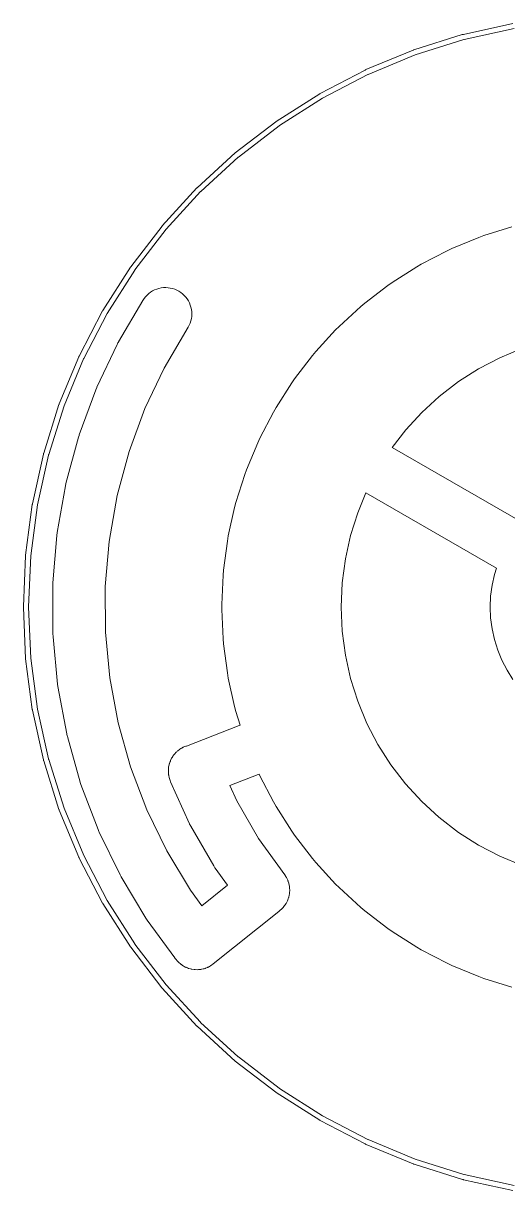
# Model space of a CAD drawing. Header units: millimetres. Extents: x 0.7 to 23.3, y -23.3 to -0.7.
# Drawn here: x 0.72 to 9.93, y -23.11 to -0.89 of the extents above; entities that cross this region are included whole.
import ezdxf

# ---------------------------------------------------------------- set-up
doc = ezdxf.new("R2010")
doc.units = ezdxf.units.MM
doc.layers.get('0').update_dxf_attribs({"lineweight": 25, "true_color": 0xffffff})

msp = doc.modelspace()

# ---------------------------------------------------------------- linework, layer by layer
at = {"lineweight": 13}
for p, q in [((9.07, -1.107), (8.148, -1.397)), ((9.074, -1.105), (9.07, -1.107)), ((9.078, -1.104), (9.074, -1.105)), ((9.082, -1.103), (9.078, -1.104)), ((9.087, -1.102), (9.082, -1.103)), ((9.091, -1.101), (9.087, -1.102)), ((10.035, -0.892), (9.091, -1.101)), ((9.108, -1.199), (10.056, -0.989)), ((8.174, -1.494), (9.1, -1.201)), ((9.1, -1.201), (9.104, -1.2)), ((9.104, -1.2), (9.108, -1.199)), ((8.136, -1.402), (7.238, -1.773)), ((7.277, -1.865), (8.174, -1.494)), ((8.14, -1.4), (8.136, -1.402)), ((8.144, -1.398), (8.14, -1.4)), ((8.148, -1.397), (8.144, -1.398)), ((7.23, -1.777), (7.227, -1.779)), ((7.234, -1.775), (7.23, -1.777)), ((7.238, -1.773), (7.234, -1.775)), ((7.223, -1.781), (6.365, -2.227)), ((6.413, -2.315), (7.273, -1.867)), ((7.227, -1.779), (7.223, -1.781)), ((7.273, -1.867), (7.274, -1.866)), ((7.274, -1.866), (7.277, -1.865)), ((6.357, -2.231), (5.531, -2.758)), ((5.592, -2.837), (6.411, -2.316)), ((6.361, -2.229), (6.357, -2.231)), ((6.365, -2.227), (6.361, -2.229)), ((6.411, -2.316), (6.413, -2.315)), ((5.523, -2.764), (4.75, -3.357)), ((4.811, -3.436), (5.585, -2.842)), ((5.524, -2.763), (5.523, -2.764)), ((5.528, -2.76), (5.524, -2.763)), ((5.531, -2.758), (5.528, -2.76)), ((5.585, -2.842), (5.588, -2.84)), ((5.588, -2.84), (5.592, -2.837)), ((5.588, -2.84), (5.588, -2.84)), ((4.747, -3.359), (4.024, -4.021)), ((4.095, -4.092), (4.808, -3.438)), ((4.75, -3.357), (4.747, -3.359)), ((4.808, -3.438), (4.809, -3.437)), ((4.809, -3.437), (4.811, -3.436)), ((4.021, -4.024), (3.359, -4.747)), ((3.438, -4.808), (4.092, -4.095)), ((4.024, -4.021), (4.021, -4.024)), ((4.092, -4.095), (4.094, -4.094)), ((4.094, -4.094), (4.095, -4.092)), ((3.357, -4.75), (2.764, -5.523)), ((2.842, -5.585), (3.436, -4.811)), ((3.359, -4.747), (3.357, -4.75)), ((3.436, -4.811), (3.437, -4.809)), ((3.437, -4.809), (3.438, -4.808)), ((10.01, -4.764), (9.48, -4.931)), ((9.387, -4.965), (8.873, -5.178)), ((9.48, -4.931), (9.387, -4.965)), ((8.784, -5.22), (8.291, -5.476)), ((8.873, -5.178), (8.784, -5.22)), ((2.758, -5.531), (2.231, -6.357)), ((2.76, -5.528), (2.758, -5.531)), ((2.763, -5.524), (2.76, -5.528)), ((2.764, -5.523), (2.763, -5.524)), ((8.205, -5.526), (7.736, -5.824)), ((8.291, -5.476), (8.205, -5.526)), ((2.316, -6.411), (2.837, -5.592)), ((2.837, -5.592), (2.84, -5.588)), ((2.84, -5.588), (2.842, -5.585)), ((2.84, -5.588), (2.84, -5.588)), ((3.178, -5.985), (3.141, -6.008)), ((3.217, -5.965), (3.178, -5.985)), ((3.257, -5.949), (3.217, -5.965)), ((3.299, -5.936), (3.257, -5.949)), ((3.341, -5.927), (3.299, -5.936)), ((3.385, -5.922), (3.341, -5.927)), ((3.428, -5.92), (3.385, -5.922)), ((3.472, -5.923), (3.428, -5.92)), ((3.515, -5.929), (3.472, -5.923)), ((3.558, -5.938), (3.515, -5.929)), ((3.599, -5.952), (3.558, -5.938)), ((3.639, -5.969), (3.599, -5.952)), ((3.678, -5.989), (3.639, -5.969)), ((3.714, -6.013), (3.678, -5.989)), ((7.655, -5.881), (7.214, -6.219)), ((7.736, -5.824), (7.655, -5.881)), ((2.993, -6.167), (2.529, -6.956)), ((3.017, -6.13), (2.993, -6.167)), ((3.044, -6.096), (3.017, -6.13)), ((3.074, -6.064), (3.044, -6.096)), ((3.106, -6.035), (3.074, -6.064)), ((3.141, -6.008), (3.106, -6.035)), ((3.749, -6.04), (3.714, -6.013)), ((3.781, -6.07), (3.749, -6.04)), ((3.81, -6.102), (3.781, -6.07)), ((3.836, -6.137), (3.81, -6.102)), ((3.859, -6.174), (3.836, -6.137)), ((3.879, -6.213), (3.859, -6.174)), ((3.895, -6.253), (3.879, -6.213)), ((7.214, -6.219), (7.138, -6.283)), ((2.227, -6.366), (1.781, -7.223)), ((1.867, -7.273), (2.315, -6.413)), ((2.229, -6.361), (2.227, -6.365)), ((2.227, -6.365), (2.227, -6.366)), ((2.231, -6.357), (2.229, -6.361)), ((2.315, -6.413), (2.316, -6.411)), ((3.908, -6.295), (3.895, -6.253)), ((3.917, -6.338), (3.908, -6.295)), ((3.923, -6.381), (3.917, -6.338)), ((3.922, -6.468), (3.924, -6.425)), ((3.924, -6.425), (3.923, -6.381)), ((7.138, -6.283), (6.728, -6.659)), ((3.855, -6.674), (3.875, -6.635)), ((3.875, -6.635), (3.892, -6.595)), ((3.892, -6.595), (3.906, -6.554)), ((3.906, -6.554), (3.916, -6.511)), ((3.916, -6.511), (3.922, -6.468)), ((6.728, -6.659), (6.659, -6.728)), ((3.397, -7.454), (3.855, -6.674)), ((6.659, -6.728), (6.283, -7.138)), ((2.504, -7.004), (2.119, -7.815)), ((2.508, -6.994), (2.504, -7.004)), ((2.519, -6.974), (2.508, -6.994)), ((2.528, -6.957), (2.519, -6.974)), ((2.529, -6.956), (2.528, -6.957)), ((9.783, -7.257), (10.205, -7.082)), ((1.773, -7.239), (1.402, -8.136)), ((1.494, -8.173), (1.865, -7.277)), ((1.775, -7.234), (1.773, -7.238)), ((1.773, -7.238), (1.773, -7.239)), ((1.777, -7.23), (1.775, -7.234)), ((1.779, -7.227), (1.777, -7.23)), ((1.781, -7.223), (1.779, -7.227)), ((1.865, -7.277), (1.866, -7.274)), ((1.866, -7.274), (1.867, -7.273)), ((6.219, -7.214), (5.881, -7.655)), ((6.283, -7.138), (6.219, -7.214)), ((9.382, -7.466), (9.783, -7.257)), ((3.031, -8.225), (3.397, -7.454)), ((8.997, -7.711), (9.382, -7.466)), ((5.824, -7.736), (5.526, -8.205)), ((5.881, -7.655), (5.824, -7.736)), ((8.629, -7.994), (8.997, -7.711)), ((2.098, -7.864), (1.782, -8.723)), ((2.115, -7.823), (2.098, -7.864)), ((2.119, -7.815), (2.115, -7.823)), ((8.299, -8.299), (8.629, -7.994)), ((1.397, -8.148), (1.106, -9.073)), ((1.201, -9.1), (1.494, -8.174)), ((1.398, -8.144), (1.397, -8.148)), ((1.4, -8.14), (1.398, -8.144)), ((1.402, -8.136), (1.4, -8.14)), ((1.494, -8.174), (1.494, -8.173)), ((5.526, -8.205), (5.476, -8.291)), ((2.73, -9.043), (3.031, -8.225)), ((5.476, -8.291), (5.22, -8.784)), ((7.994, -8.63), (8.299, -8.299)), ((7.738, -8.962), (7.994, -8.63)), ((1.768, -8.765), (1.53, -9.649)), ((1.778, -8.737), (1.768, -8.765)), ((1.782, -8.723), (1.778, -8.737)), ((5.178, -8.873), (4.965, -9.387)), ((5.22, -8.784), (5.178, -8.873)), ((1.101, -9.092), (0.892, -10.035)), ((0.989, -10.056), (1.199, -9.108)), ((1.102, -9.087), (1.101, -9.091)), ((1.101, -9.091), (1.101, -9.092)), ((1.103, -9.082), (1.102, -9.087)), ((1.104, -9.078), (1.103, -9.082)), ((1.105, -9.074), (1.104, -9.078)), ((1.106, -9.073), (1.105, -9.074)), ((1.199, -9.108), (1.2, -9.105)), ((1.2, -9.104), (1.201, -9.1)), ((1.2, -9.105), (1.2, -9.104)), ((2.503, -9.879), (2.73, -9.043)), ((10.218, -10.394), (7.738, -8.962)), ((4.931, -9.48), (4.764, -10.01)), ((4.965, -9.387), (4.931, -9.48)), ((1.52, -9.696), (1.364, -10.58)), ((1.53, -9.65), (1.52, -9.692)), ((1.52, -9.692), (1.52, -9.693)), ((1.52, -9.693), (1.52, -9.696)), ((1.53, -9.649), (1.53, -9.65)), ((2.349, -10.753), (2.503, -9.879)), ((7.081, -10.205), (7.238, -9.828)), ((7.238, -9.828), (9.719, -11.261)), ((0.889, -10.052), (0.762, -11.015)), ((0.861, -11.028), (0.989, -10.056)), ((0.89, -10.043), (0.889, -10.048)), ((0.889, -10.048), (0.889, -10.052)), ((0.891, -10.039), (0.89, -10.043)), ((0.892, -10.035), (0.891, -10.039)), ((4.738, -10.105), (4.618, -10.648)), ((4.764, -10.01), (4.738, -10.105)), ((6.944, -10.641), (7.081, -10.205)), ((1.356, -10.642), (1.28, -11.54)), ((1.357, -10.628), (1.356, -10.637)), ((1.356, -10.637), (1.356, -10.639)), ((1.356, -10.639), (1.356, -10.642)), ((1.361, -10.595), (1.357, -10.628)), ((1.364, -10.58), (1.361, -10.595)), ((4.618, -10.648), (4.601, -10.746)), ((6.846, -11.081), (6.944, -10.641)), ((2.277, -11.608), (2.349, -10.753)), ((4.601, -10.746), (4.528, -11.297)), ((0.761, -11.023), (0.719, -11.992)), ((0.762, -11.015), (0.761, -11.019)), ((0.761, -11.019), (0.761, -11.023)), ((0.819, -11.998), (0.861, -11.028)), ((6.785, -11.537), (6.846, -11.081)), ((4.528, -11.297), (4.52, -11.395)), ((9.719, -11.261), (9.682, -11.379)), ((1.278, -11.552), (1.277, -11.593)), ((1.28, -11.54), (1.278, -11.552)), ((4.52, -11.395), (4.495, -11.951)), ((6.765, -12), (6.785, -11.537)), ((9.682, -11.379), (9.636, -11.583)), ((1.277, -11.593), (1.277, -11.594)), ((1.277, -11.594), (1.277, -11.595)), ((1.277, -11.595), (1.281, -12.511)), ((2.281, -12.477), (2.277, -11.608)), ((9.636, -11.583), (9.609, -11.791)), ((0.719, -11.992), (0.719, -11.993)), ((0.719, -11.993), (0.719, -11.998)), ((4.495, -11.951), (4.495, -12.049)), ((9.609, -11.791), (9.6, -12)), ((0.719, -11.998), (0.719, -12.002)), ((0.719, -12.002), (0.719, -12.007)), ((0.719, -12.007), (0.719, -12.008)), ((0.719, -12.008), (0.761, -12.977)), ((0.819, -12), (0.819, -11.998)), ((0.819, -12.002), (0.819, -12)), ((0.861, -12.972), (0.819, -12.002)), ((4.495, -12.049), (4.52, -12.605)), ((6.785, -12.463), (6.765, -12)), ((9.6, -12), (9.609, -12.209)), ((9.609, -12.209), (9.636, -12.417)), ((9.636, -12.417), (9.682, -12.621)), ((1.281, -12.511), (1.281, -12.511)), ((1.281, -12.511), (1.281, -12.512)), ((1.281, -12.512), (1.282, -12.517)), ((1.282, -12.517), (1.283, -12.554)), ((1.283, -12.554), (1.285, -12.565)), ((1.285, -12.565), (1.37, -13.467)), ((2.363, -13.348), (2.281, -12.477)), ((4.52, -12.605), (4.528, -12.703)), ((6.846, -12.919), (6.785, -12.463)), ((9.682, -12.621), (9.745, -12.821)), ((4.528, -12.703), (4.601, -13.254)), ((9.745, -12.821), (9.825, -13.014)), ((0.761, -12.977), (0.761, -12.981)), ((0.761, -12.981), (0.762, -12.985)), ((0.762, -12.985), (0.889, -13.949)), ((0.989, -13.944), (0.861, -12.972)), ((6.945, -13.36), (6.846, -12.919)), ((9.825, -13.014), (9.922, -13.2)), ((4.601, -13.254), (4.618, -13.352)), ((9.922, -13.2), (10.034, -13.377)), ((1.37, -13.467), (1.37, -13.468)), ((1.37, -13.468), (1.376, -13.51)), ((1.376, -13.51), (1.376, -13.511)), ((1.376, -13.511), (1.544, -14.411)), ((2.522, -14.205), (2.363, -13.348)), ((4.618, -13.352), (4.738, -13.895)), ((7.081, -13.794), (6.945, -13.36)), ((0.889, -13.949), (0.889, -13.952)), ((0.889, -13.952), (0.89, -13.957)), ((0.89, -13.957), (0.891, -13.961)), ((0.891, -13.961), (0.892, -13.965)), ((0.892, -13.965), (1.101, -14.908)), ((1.199, -14.892), (0.989, -13.944)), ((4.738, -13.895), (4.764, -13.99)), ((4.764, -13.99), (4.845, -14.248)), ((7.257, -14.217), (7.081, -13.794)), ((2.758, -15.044), (2.522, -14.205)), ((7.466, -14.618), (7.257, -14.217)), ((1.544, -14.411), (1.544, -14.412)), ((1.544, -14.412), (1.546, -14.421)), ((1.546, -14.421), (1.553, -14.454)), ((4.824, -14.255), (3.82, -14.646)), ((4.845, -14.248), (4.824, -14.255)), ((1.553, -14.454), (1.557, -14.465)), ((1.557, -14.465), (1.801, -15.336)), ((3.813, -14.648), (3.773, -14.664)), ((3.82, -14.646), (3.813, -14.648)), ((7.711, -15.003), (7.466, -14.618)), ((3.539, -14.88), (3.52, -14.919)), ((3.545, -14.87), (3.539, -14.88)), ((3.548, -14.864), (3.545, -14.87)), ((3.56, -14.845), (3.548, -14.864)), ((3.562, -14.843), (3.56, -14.845)), ((3.563, -14.842), (3.562, -14.843)), ((3.572, -14.828), (3.563, -14.842)), ((3.586, -14.81), (3.572, -14.828)), ((3.588, -14.808), (3.586, -14.81)), ((3.59, -14.806), (3.588, -14.808)), ((3.599, -14.794), (3.59, -14.806)), ((3.605, -14.787), (3.599, -14.794)), ((3.616, -14.775), (3.605, -14.787)), ((3.626, -14.765), (3.616, -14.775)), ((3.629, -14.762), (3.626, -14.765)), ((3.637, -14.755), (3.629, -14.762)), ((3.648, -14.745), (3.637, -14.755)), ((3.657, -14.738), (3.648, -14.745)), ((3.662, -14.733), (3.657, -14.738)), ((3.667, -14.73), (3.662, -14.733)), ((3.682, -14.717), (3.667, -14.73)), ((3.696, -14.708), (3.682, -14.717)), ((3.697, -14.707), (3.696, -14.708)), ((3.699, -14.705), (3.697, -14.707)), ((3.718, -14.693), (3.699, -14.705)), ((3.726, -14.688), (3.718, -14.693)), ((3.734, -14.684), (3.726, -14.688)), ((3.747, -14.677), (3.734, -14.684)), ((3.756, -14.672), (3.747, -14.677)), ((3.761, -14.67), (3.756, -14.672)), ((3.773, -14.664), (3.761, -14.67)), ((1.101, -14.908), (1.101, -14.909)), ((1.101, -14.909), (1.102, -14.913)), ((1.102, -14.913), (1.103, -14.918)), ((1.103, -14.918), (1.104, -14.922)), ((1.104, -14.922), (1.105, -14.926)), ((1.105, -14.926), (1.107, -14.93)), ((1.107, -14.93), (1.397, -15.852)), ((1.2, -14.895), (1.199, -14.892)), ((1.2, -14.896), (1.2, -14.895)), ((1.201, -14.9), (1.2, -14.896)), ((1.494, -15.826), (1.201, -14.9)), ((3.069, -15.863), (2.758, -15.044)), ((3.48, -15.07), (3.478, -15.113)), ((3.482, -15.057), (3.48, -15.07)), ((3.483, -15.045), (3.482, -15.057)), ((3.492, -15.002), (3.483, -15.045)), ((3.496, -14.986), (3.492, -15.002)), ((3.497, -14.984), (3.496, -14.986)), ((3.499, -14.979), (3.497, -14.984)), ((3.504, -14.96), (3.499, -14.979)), ((3.507, -14.952), (3.504, -14.96)), ((3.51, -14.943), (3.507, -14.952)), ((3.516, -14.931), (3.51, -14.943)), ((3.52, -14.919), (3.516, -14.931)), ((7.992, -15.368), (7.711, -15.003)), ((3.478, -15.113), (3.478, -15.122)), ((3.478, -15.122), (3.478, -15.131)), ((3.478, -15.131), (3.479, -15.143)), ((3.479, -15.143), (3.479, -15.157)), ((3.479, -15.157), (3.48, -15.167)), ((3.48, -15.167), (3.481, -15.175)), ((3.481, -15.175), (3.483, -15.193)), ((3.483, -15.193), (3.484, -15.2)), ((3.484, -15.2), (3.485, -15.203)), ((3.485, -15.203), (3.487, -15.218)), ((3.487, -15.218), (3.491, -15.234)), ((3.491, -15.234), (3.493, -15.243)), ((3.493, -15.243), (3.505, -15.285)), ((3.505, -15.285), (3.512, -15.301)), ((3.512, -15.301), (3.512, -15.302)), ((3.512, -15.302), (3.513, -15.304)), ((3.513, -15.304), (3.521, -15.325)), ((3.521, -15.325), (3.88, -16.124)), ((4.65, -15.396), (5.186, -15.187)), ((5.186, -15.187), (5.203, -15.179)), ((5.203, -15.179), (5.22, -15.216)), ((5.22, -15.216), (5.476, -15.709)), ((1.801, -15.336), (1.801, -15.337)), ((1.801, -15.337), (1.815, -15.379)), ((1.815, -15.379), (2.14, -16.234)), ((4.78, -15.688), (4.65, -15.396)), ((8.299, -15.702), (7.992, -15.368)), ((5.196, -16.408), (4.78, -15.688)), ((5.476, -15.709), (5.526, -15.795)), ((8.626, -16.003), (8.299, -15.702)), ((1.397, -15.852), (1.398, -15.856)), ((1.398, -15.856), (1.4, -15.86)), ((1.4, -15.86), (1.402, -15.864)), ((1.402, -15.864), (1.773, -16.761)), ((1.867, -16.727), (1.494, -15.826)), ((3.446, -16.638), (3.069, -15.863)), ((5.526, -15.795), (5.824, -16.264)), ((3.88, -16.124), (3.881, -16.125)), ((3.881, -16.125), (3.883, -16.131)), ((3.883, -16.131), (3.899, -16.16)), ((3.899, -16.16), (3.9, -16.163)), ((3.9, -16.163), (3.9, -16.164)), ((3.9, -16.164), (3.903, -16.169)), ((3.903, -16.169), (4.341, -16.927)), ((8.998, -16.289), (8.626, -16.003)), ((2.14, -16.234), (2.14, -16.235)), ((2.14, -16.235), (2.148, -16.252)), ((2.148, -16.252), (2.157, -16.274)), ((2.157, -16.274), (2.163, -16.286)), ((2.163, -16.286), (2.558, -17.099)), ((5.692, -17.095), (5.196, -16.408)), ((5.824, -16.264), (5.881, -16.345)), ((5.881, -16.345), (6.219, -16.786)), ((9.378, -16.532), (8.998, -16.289)), ((3.897, -17.388), (3.446, -16.638)), ((9.784, -16.743), (9.378, -16.532)), ((1.773, -16.761), (1.773, -16.762)), ((1.773, -16.762), (1.775, -16.766)), ((1.775, -16.766), (1.777, -16.77)), ((1.777, -16.77), (1.779, -16.773)), ((1.779, -16.773), (1.781, -16.777)), ((1.781, -16.777), (2.227, -17.634)), ((2.315, -17.587), (1.867, -16.727)), ((6.219, -16.786), (6.283, -16.862)), ((6.283, -16.862), (6.659, -17.272)), ((10.21, -16.921), (9.784, -16.743)), ((2.558, -17.099), (2.558, -17.1)), ((2.558, -17.1), (2.579, -17.138)), ((4.341, -16.927), (4.364, -16.964)), ((4.364, -16.964), (4.365, -16.965)), ((4.365, -16.965), (4.368, -16.97)), ((4.368, -16.97), (4.602, -17.295)), ((5.716, -17.131), (5.692, -17.095)), ((2.579, -17.138), (3.051, -17.922)), ((4.602, -17.295), (4.115, -17.686)), ((5.722, -17.143), (5.716, -17.131)), ((5.725, -17.147), (5.722, -17.143)), ((5.744, -17.186), (5.725, -17.147)), ((5.75, -17.201), (5.744, -17.186)), ((5.754, -17.21), (5.75, -17.201)), ((5.756, -17.217), (5.754, -17.21)), ((5.76, -17.227), (5.756, -17.217)), ((5.766, -17.249), (5.76, -17.227)), ((5.767, -17.251), (5.766, -17.249)), ((5.772, -17.269), (5.767, -17.251)), ((5.781, -17.311), (5.772, -17.269)), ((5.783, -17.33), (5.781, -17.311)), ((6.659, -17.272), (6.728, -17.341)), ((4.115, -17.686), (3.897, -17.388)), ((5.759, -17.551), (5.766, -17.527)), ((5.766, -17.527), (5.767, -17.526)), ((5.767, -17.526), (5.771, -17.51)), ((5.771, -17.51), (5.775, -17.494)), ((5.775, -17.494), (5.777, -17.485)), ((5.777, -17.485), (5.778, -17.478)), ((5.778, -17.478), (5.78, -17.467)), ((5.78, -17.467), (5.785, -17.424)), ((5.784, -17.337), (5.783, -17.33)), ((5.784, -17.351), (5.784, -17.337)), ((5.785, -17.355), (5.784, -17.351)), ((5.786, -17.38), (5.785, -17.355)), ((5.785, -17.424), (5.786, -17.407)), ((5.786, -17.389), (5.786, -17.38)), ((5.786, -17.398), (5.786, -17.389)), ((5.786, -17.407), (5.786, -17.398)), ((6.728, -17.341), (7.138, -17.717)), ((2.227, -17.634), (2.227, -17.635)), ((2.227, -17.635), (2.229, -17.639)), ((2.229, -17.639), (2.231, -17.643)), ((2.231, -17.643), (2.758, -18.469)), ((2.316, -17.589), (2.315, -17.587)), ((2.837, -18.408), (2.316, -17.589)), ((5.601, -17.776), (5.613, -17.766)), ((5.613, -17.766), (5.623, -17.756)), ((5.623, -17.756), (5.632, -17.749)), ((5.632, -17.749), (5.638, -17.743)), ((5.638, -17.743), (5.645, -17.736)), ((5.645, -17.736), (5.654, -17.725)), ((5.654, -17.725), (5.662, -17.717)), ((5.662, -17.717), (5.674, -17.703)), ((5.674, -17.703), (5.678, -17.698)), ((5.678, -17.698), (5.69, -17.683)), ((5.69, -17.683), (5.7, -17.668)), ((5.7, -17.668), (5.702, -17.666)), ((5.702, -17.666), (5.714, -17.647)), ((5.714, -17.647), (5.718, -17.64)), ((5.718, -17.64), (5.723, -17.631)), ((5.723, -17.631), (5.743, -17.592)), ((5.743, -17.592), (5.759, -17.551)), ((7.138, -17.717), (7.214, -17.781)), ((3.051, -17.922), (3.064, -17.942)), ((3.064, -17.942), (3.076, -17.96)), ((3.076, -17.96), (3.599, -18.674)), ((4.333, -18.793), (5.579, -17.793)), ((5.579, -17.793), (5.599, -17.777)), ((5.599, -17.777), (5.601, -17.776)), ((7.214, -17.781), (7.655, -18.119)), ((7.655, -18.119), (7.736, -18.176)), ((7.736, -18.176), (8.205, -18.474)), ((2.84, -18.412), (2.837, -18.408)), ((2.842, -18.415), (2.84, -18.412)), ((3.436, -19.189), (2.842, -18.415)), ((2.758, -18.469), (2.76, -18.472)), ((2.76, -18.472), (2.763, -18.476)), ((2.763, -18.476), (2.764, -18.477)), ((2.764, -18.477), (3.354, -19.246)), ((8.205, -18.474), (8.291, -18.524)), ((8.291, -18.524), (8.784, -18.78)), ((3.599, -18.674), (3.604, -18.681)), ((3.604, -18.681), (3.63, -18.716)), ((3.63, -18.716), (3.639, -18.726)), ((3.639, -18.726), (3.644, -18.733)), ((3.644, -18.733), (3.653, -18.742)), ((3.653, -18.742), (3.659, -18.749)), ((3.659, -18.749), (3.664, -18.754)), ((3.664, -18.754), (3.674, -18.764)), ((3.674, -18.764), (3.707, -18.793)), ((3.707, -18.793), (3.72, -18.803)), ((3.72, -18.803), (3.725, -18.807)), ((3.725, -18.807), (3.732, -18.812)), ((3.732, -18.812), (3.742, -18.819)), ((3.742, -18.819), (3.749, -18.823)), ((3.749, -18.823), (3.761, -18.831)), ((3.761, -18.831), (3.799, -18.852)), ((3.799, -18.852), (3.811, -18.857)), ((3.811, -18.857), (3.818, -18.861)), ((3.818, -18.861), (3.838, -18.869)), ((3.838, -18.869), (3.839, -18.869)), ((3.839, -18.869), (3.84, -18.87)), ((3.84, -18.87), (3.859, -18.877)), ((3.859, -18.877), (3.901, -18.889)), ((4.16, -18.884), (4.181, -18.877)), ((4.181, -18.877), (4.186, -18.875)), ((4.186, -18.875), (4.201, -18.87)), ((4.201, -18.87), (4.222, -18.861)), ((4.222, -18.861), (4.231, -18.857)), ((4.231, -18.857), (4.241, -18.852)), ((4.241, -18.852), (4.247, -18.849)), ((4.247, -18.849), (4.261, -18.842)), ((4.261, -18.842), (4.279, -18.831)), ((4.279, -18.831), (4.287, -18.826)), ((4.287, -18.826), (4.298, -18.819)), ((4.298, -18.819), (4.333, -18.793)), ((8.784, -18.78), (8.873, -18.822)), ((8.873, -18.822), (9.387, -19.035)), ((3.901, -18.889), (3.91, -18.891)), ((3.91, -18.891), (3.923, -18.894)), ((3.923, -18.894), (3.966, -18.9)), ((3.966, -18.9), (3.974, -18.901)), ((3.974, -18.901), (3.987, -18.902)), ((3.987, -18.902), (4.031, -18.903)), ((4.031, -18.903), (4.053, -18.902)), ((4.053, -18.902), (4.096, -18.898)), ((4.096, -18.898), (4.11, -18.895)), ((4.11, -18.895), (4.117, -18.894)), ((4.117, -18.894), (4.139, -18.889)), ((4.139, -18.889), (4.141, -18.888)), ((4.141, -18.888), (4.16, -18.884)), ((9.387, -19.035), (9.48, -19.069)), ((9.48, -19.069), (10.01, -19.236)), ((3.354, -19.246), (3.357, -19.25)), ((3.357, -19.25), (3.359, -19.253)), ((3.359, -19.253), (4.021, -19.976)), ((4.089, -19.902), (3.436, -19.189)), ((4.021, -19.976), (4.024, -19.979)), ((4.024, -19.979), (4.747, -20.641)), ((4.091, -19.904), (4.089, -19.902)), ((4.092, -19.905), (4.091, -19.904)), ((4.808, -20.562), (4.092, -19.905)), ((4.747, -20.641), (4.75, -20.643)), ((4.75, -20.643), (5.522, -21.236)), ((4.809, -20.563), (4.808, -20.562)), ((4.811, -20.564), (4.809, -20.563)), ((5.585, -21.158), (4.811, -20.564)), ((5.522, -21.236), (5.524, -21.237)), ((5.524, -21.237), (5.528, -21.24)), ((5.528, -21.24), (5.531, -21.242)), ((5.531, -21.242), (6.357, -21.769)), ((5.588, -21.16), (5.585, -21.158)), ((5.592, -21.163), (5.588, -21.16)), ((5.588, -21.16), (5.588, -21.16)), ((6.411, -21.684), (5.592, -21.163)), ((6.357, -21.769), (6.361, -21.771)), ((6.361, -21.771), (6.365, -21.773)), ((7.273, -22.133), (6.411, -21.684)), ((6.365, -21.773), (7.223, -22.219)), ((7.274, -22.133), (7.273, -22.133)), ((7.277, -22.135), (7.274, -22.133)), ((8.173, -22.506), (7.277, -22.135)), ((7.223, -22.219), (7.227, -22.221)), ((7.227, -22.221), (7.23, -22.223)), ((7.23, -22.223), (7.234, -22.225)), ((7.234, -22.225), (7.238, -22.227)), ((7.238, -22.227), (7.24, -22.227)), ((7.24, -22.227), (8.136, -22.598)), ((8.136, -22.598), (8.14, -22.6)), ((8.14, -22.6), (8.144, -22.602)), ((8.144, -22.602), (8.148, -22.603)), ((8.148, -22.603), (8.152, -22.604)), ((8.152, -22.604), (9.073, -22.894)), ((8.174, -22.506), (8.173, -22.506)), ((9.1, -22.799), (8.174, -22.506)), ((9.104, -22.8), (9.1, -22.799)), ((9.108, -22.801), (9.104, -22.8)), ((10.056, -23.011), (9.108, -22.801)), ((9.073, -22.894), (9.074, -22.895)), ((9.074, -22.895), (9.078, -22.896)), ((9.078, -22.896), (9.082, -22.897)), ((9.082, -22.897), (9.087, -22.898)), ((9.087, -22.898), (9.091, -22.899)), ((9.091, -22.899), (9.092, -22.899)), ((9.092, -22.899), (10.035, -23.108))]:
    msp.add_line(p, q, dxfattribs=at)

doc.saveas('drawing.dxf')
